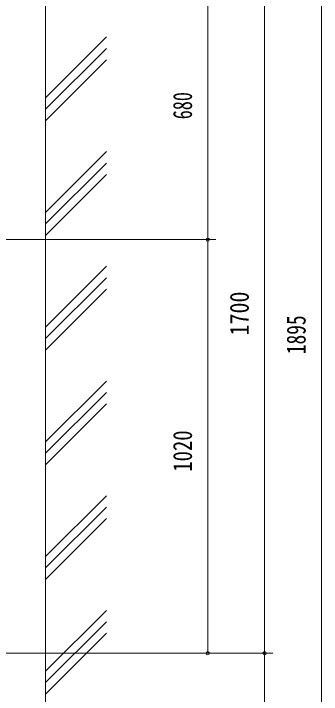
# Model space of a CAD drawing. Units: millimetres, scale not verified. Extents: x -5740 to 5740, y -4020 to 4020.
# Drawn here: x -37 to 721, y 1341 to 3020 of the extents above; entities that cross this region are included whole.
import ezdxf
from ezdxf.enums import TextEntityAlignment as Align

# ---------------------------------------------------------------- set-up
doc = ezdxf.new("R2010")
doc.units = ezdxf.units.MM
doc.header["$LTSCALE"] = 10
doc.layers.add('0-3_2-03BODL', color=2, linetype='Continuous', lineweight=18)
doc.layers.add('0-E_2-F', color=3, linetype='Continuous', lineweight=18)
doc.styles.add('ＭＳ ゴシック', font='')
doc.styles.get('ＭＳ ゴシック').set_extended_font_data('MS Gothic')

msp = doc.modelspace()

# ---------------------------------------------------------------- linework, layer by layer
at = {"layer": '0-3_2-03BODL', "color": 4}
for p, q in [((41.3, 2812.17), (191.3, 2962.17)), ((41.3, 2783.89), (191.3, 2933.89)), ((41.3, 2755.6), (191.3, 2905.6)), ((41.3, 2529.33), (191.3, 2679.33)), ((41.3, 2501.05), (191.3, 2651.05)), ((41.3, 2472.76), (191.3, 2622.76)), ((41.3, 2246.49), (191.3, 2396.49)), ((41.3, 2218.2), (191.3, 2368.2)), ((41.3, 2189.92), (191.3, 2339.92)), ((41.3, 1963.64), (191.3, 2113.64)), ((41.3, 1935.36), (191.3, 2085.36)), ((41.3, 1907.08), (191.3, 2057.08)), ((41.3, 1680.8), (191.3, 1830.8)), ((41.3, 1652.52), (191.3, 1802.52)), ((41.3, 1624.23), (191.3, 1774.23)), ((41.3, 1397.96), (191.3, 1547.96)), ((41.3, 1369.67), (191.3, 1519.67)), ((41.3, 1341.39), (191.3, 1491.39))]:
    msp.add_line(p, q, dxfattribs=at)
at = {"layer": '0-3_2-03BODL', "color": 7}
msp.add_lwpolyline([(191.3, 1072.51), (41.3, 1072.51), (41.3, 3192.31)], dxfattribs=at)
at = {"layer": '0-E_2-F'}
for p, q in [((721.3, 3192.31), (721.3, 1297.31)), ((441.3, 3142.31), (441.3, 2462.31)), ((581.3, 3142.31), (581.3, 1442.31)), ((461.3, 2462.31), (-218.5, 2462.31)), ((441.3, 2462.31), (441.3, 1442.31)), ((601.3, 1442.31), (-269.95, 1442.31)), ((581.3, 1442.31), (581.3, 1297.31))]:
    msp.add_line(p, q, dxfattribs=at)
for centre, start, end in [((441.3, 2462.32), 0, 180), ((441.3, 2462.32), 180, 0), ((441.3, 1442.32), 0, 180), ((581.3, 1442.32), 0, 180), ((441.3, 1442.32), 180, 0), ((581.3, 1442.32), 180, 0)]:
    msp.add_arc(centre, 4, start, end, dxfattribs=at)

# ---------------------------------------------------------------- texts
at = {"layer": '0-E_2-F', "color": 7, "style": 'ＭＳ ゴシック'}
for s, width, p in [('680', 0.7, (416.5, 2759.22)), ('1700', 0.85, (556.5, 2225.86)), ('1895', 0.75, (696.5, 2179.83)), ('1020', 0.8, (416.5, 1889.79))]:
    msp.add_text(s, height=46.89, rotation=90, dxfattribs=dict(at, width=width)).set_placement(p, align=Align.BOTTOM_LEFT)

doc.saveas('drawing.dxf')
